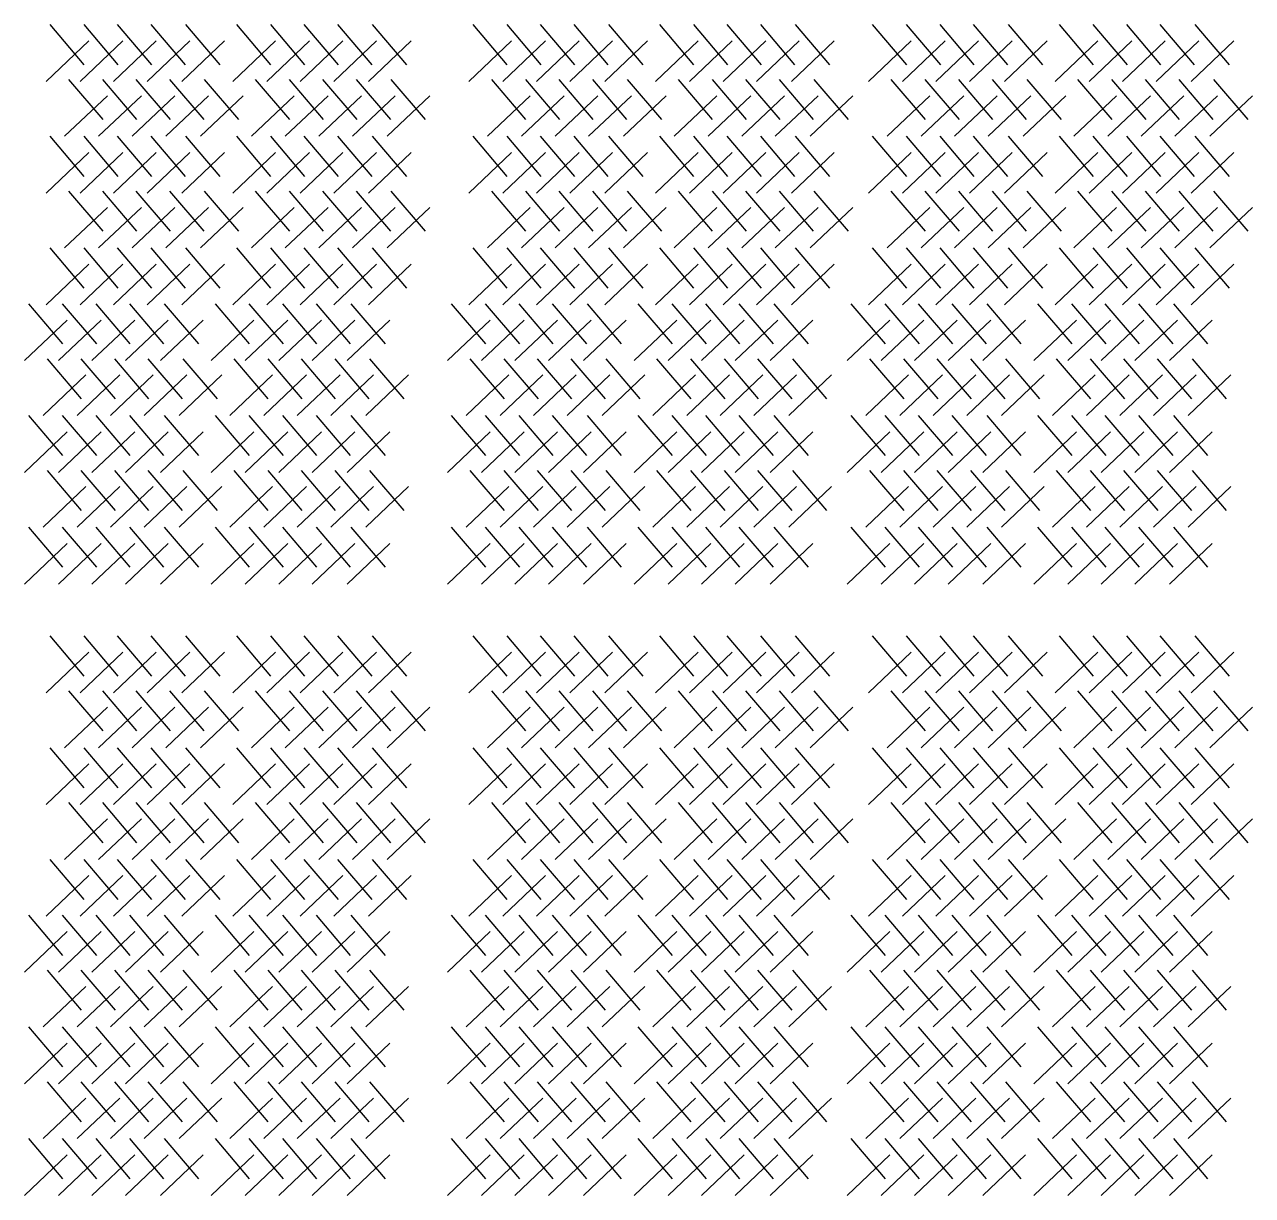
# Model space of a CAD drawing. Extents: x 31 to 9025, y 100 to 14053.
# Drawn here: x 31 to 2743, y 11466 to 14053 of the extents above; entities that cross this region are included whole.
import ezdxf

# ---------------------------------------------------------------- set-up
doc = ezdxf.new("R2010")
doc.units = 0

msp = doc.modelspace()

# ---------------------------------------------------------------- linework, layer by layer
for p, q in [((86.5, 14053.1), (162, 13964.5)), ((161.5, 14053.1), (237.1, 13964.5)), ((235.4, 14053.1), (310.9, 13964.5)), ((309.6, 14053.1), (385.2, 13964.5)), ((386.6, 14053.1), (462.1, 13964.5)), ((498.9, 14053.1), (574.4, 13964.5)), ((573.9, 14053.1), (649.5, 13964.5)), ((647.8, 14053.1), (723.4, 13964.5)), ((722, 14053.1), (797.6, 13964.5)), ((799, 14053.1), (874.6, 13964.5)), ((1020.8, 14053.1), (1096.3, 13964.5)), ((1095.8, 14053.1), (1171.4, 13964.5)), ((1169.7, 14053.1), (1245.3, 13964.5)), ((1243.9, 14053.1), (1319.5, 13964.5)), ((1320.9, 14053.1), (1396.5, 13964.5)), ((1433.2, 14053.1), (1508.8, 13964.5)), ((1508.2, 14053.1), (1583.8, 13964.5)), ((1582.1, 14053.1), (1657.7, 13964.5)), ((1656.3, 14053.1), (1731.9, 13964.5)), ((1733.3, 14053.1), (1808.9, 13964.5)), ((1903.6, 14053.1), (1979.1, 13964.5)), ((1978.6, 14053.1), (2054.2, 13964.5)), ((2052.5, 14053.1), (2128.1, 13964.5)), ((2126.7, 14053.1), (2202.3, 13964.5)), ((2203.7, 14053.1), (2279.3, 13964.5)), ((2316, 14053.1), (2391.6, 13964.5)), ((2391, 14053.1), (2466.6, 13964.5)), ((2464.9, 14053.1), (2540.5, 13964.5)), ((2539.1, 14053.1), (2614.7, 13964.5)), ((2616.1, 14053.1), (2691.7, 13964.5)), ((172.4, 14017.2), (78.1, 13927.5)), ((247.5, 14017.2), (153.2, 13927.5)), ((321.4, 14017.2), (227, 13927.5)), ((395.6, 14017.2), (301.3, 13927.5)), ((472.6, 14017.2), (378.2, 13927.5)), ((584.9, 14017.2), (490.5, 13927.5)), ((659.9, 14017.2), (565.6, 13927.5)), ((733.8, 14017.2), (639.5, 13927.5)), ((808, 14017.2), (713.7, 13927.5)), ((885, 14017.2), (790.7, 13927.5)), ((1106.8, 14017.2), (1012.4, 13927.5)), ((1181.8, 14017.2), (1087.5, 13927.5)), ((1255.7, 14017.2), (1161.4, 13927.5)), ((1329.9, 14017.2), (1235.6, 13927.5)), ((1406.9, 14017.2), (1312.6, 13927.5)), ((1519.2, 14017.2), (1424.9, 13927.5)), ((1594.2, 14017.2), (1499.9, 13927.5)), ((1668.1, 14017.2), (1573.8, 13927.5)), ((1742.3, 14017.2), (1648, 13927.5)), ((1819.3, 14017.2), (1725, 13927.5)), ((1989.6, 14017.2), (1895.2, 13927.5)), ((2064.6, 14017.2), (1970.3, 13927.5)), ((2138.5, 14017.2), (2044.2, 13927.5)), ((2212.7, 14017.2), (2118.4, 13927.5)), ((2289.7, 14017.2), (2195.4, 13927.5)), ((2402, 14017.2), (2307.7, 13927.5)), ((2477, 14017.2), (2382.7, 13927.5)), ((2550.9, 14017.2), (2456.6, 13927.5)), ((2625.1, 14017.2), (2530.8, 13927.5)), ((2702.1, 14017.2), (2607.8, 13927.5)), ((127.7, 13931.9), (203.3, 13843.3)), ((202.7, 13931.9), (278.3, 13843.3)), ((276.6, 13931.9), (352.2, 13843.3)), ((350.8, 13931.9), (426.4, 13843.3)), ((427.8, 13931.9), (503.4, 13843.3)), ((540.1, 13931.9), (615.7, 13843.3)), ((615.2, 13931.9), (690.7, 13843.3)), ((689, 13931.9), (764.6, 13843.3)), ((763.3, 13931.9), (838.8, 13843.3)), ((840.2, 13931.9), (915.8, 13843.3)), ((1062, 13931.9), (1137.6, 13843.3)), ((1137.1, 13931.9), (1212.6, 13843.3)), ((1210.9, 13931.9), (1286.5, 13843.3)), ((1285.2, 13931.9), (1360.7, 13843.3)), ((1362.1, 13931.9), (1437.7, 13843.3)), ((1474.4, 13931.9), (1550, 13843.3)), ((1549.5, 13931.9), (1625.1, 13843.3)), ((1623.4, 13931.9), (1698.9, 13843.3)), ((1697.6, 13931.9), (1773.1, 13843.3)), ((1774.6, 13931.9), (1850.1, 13843.3)), ((1944.8, 13931.9), (2020.4, 13843.3)), ((2019.9, 13931.9), (2095.4, 13843.3)), ((2093.7, 13931.9), (2169.3, 13843.3)), ((2168, 13931.9), (2243.5, 13843.3)), ((2244.9, 13931.9), (2320.5, 13843.3)), ((2357.2, 13931.9), (2432.8, 13843.3)), ((2432.3, 13931.9), (2507.8, 13843.3)), ((2506.1, 13931.9), (2581.7, 13843.3)), ((2580.4, 13931.9), (2655.9, 13843.3)), ((2657.3, 13931.9), (2732.9, 13843.3)), ((213.7, 13895.9), (119.3, 13806.3)), ((288.7, 13895.9), (194.4, 13806.3)), ((362.6, 13895.9), (268.3, 13806.3)), ((436.8, 13895.9), (342.5, 13806.3)), ((513.8, 13895.9), (419.5, 13806.3)), ((626.1, 13895.9), (531.8, 13806.3)), ((701.2, 13895.9), (606.8, 13806.3)), ((775, 13895.9), (680.7, 13806.3)), ((849.2, 13895.9), (754.9, 13806.3)), ((926.2, 13895.9), (831.9, 13806.3)), ((1148, 13895.9), (1053.7, 13806.3)), ((1223.1, 13895.9), (1128.7, 13806.3)), ((1296.9, 13895.9), (1202.6, 13806.3)), ((1371.2, 13895.9), (1276.8, 13806.3)), ((1448.1, 13895.9), (1353.8, 13806.3)), ((1560.4, 13895.9), (1466.1, 13806.3)), ((1635.5, 13895.9), (1541.1, 13806.3)), ((1709.3, 13895.9), (1615, 13806.3)), ((1783.6, 13895.9), (1689.2, 13806.3)), ((1860.5, 13895.9), (1766.2, 13806.3)), ((2030.8, 13895.9), (1936.5, 13806.3)), ((2105.9, 13895.9), (2011.5, 13806.3)), ((2179.7, 13895.9), (2085.4, 13806.3)), ((2254, 13895.9), (2159.6, 13806.3)), ((2330.9, 13895.9), (2236.6, 13806.3)), ((2443.2, 13895.9), (2348.9, 13806.3)), ((2518.3, 13895.9), (2423.9, 13806.3)), ((2592.1, 13895.9), (2497.8, 13806.3)), ((2666.4, 13895.9), (2572, 13806.3)), ((2743.3, 13895.9), (2649, 13806.3)), ((86.5, 13806.4), (162, 13717.8)), ((161.5, 13806.4), (237.1, 13717.8)), ((235.4, 13806.4), (310.9, 13717.8)), ((309.6, 13806.4), (385.2, 13717.8)), ((386.6, 13806.4), (462.1, 13717.8)), ((498.9, 13806.4), (574.4, 13717.8)), ((573.9, 13806.4), (649.5, 13717.8)), ((647.8, 13806.4), (723.4, 13717.8)), ((722, 13806.4), (797.6, 13717.8)), ((799, 13806.4), (874.6, 13717.8)), ((1020.8, 13806.4), (1096.3, 13717.8)), ((1095.8, 13806.4), (1171.4, 13717.8)), ((1169.7, 13806.4), (1245.3, 13717.8)), ((1243.9, 13806.4), (1319.5, 13717.8)), ((1320.9, 13806.4), (1396.5, 13717.8)), ((1433.2, 13806.4), (1508.8, 13717.8)), ((1508.2, 13806.4), (1583.8, 13717.8)), ((1582.1, 13806.4), (1657.7, 13717.8)), ((1656.3, 13806.4), (1731.9, 13717.8)), ((1733.3, 13806.4), (1808.9, 13717.8)), ((1903.6, 13806.4), (1979.1, 13717.8)), ((1978.6, 13806.4), (2054.2, 13717.8)), ((2052.5, 13806.4), (2128.1, 13717.8)), ((2126.7, 13806.4), (2202.3, 13717.8)), ((2203.7, 13806.4), (2279.3, 13717.8)), ((2316, 13806.4), (2391.6, 13717.8)), ((2391, 13806.4), (2466.6, 13717.8)), ((2464.9, 13806.4), (2540.5, 13717.8)), ((2539.1, 13806.4), (2614.7, 13717.8)), ((2616.1, 13806.4), (2691.7, 13717.8)), ((172.4, 13770.4), (78.1, 13680.8)), ((247.5, 13770.4), (153.2, 13680.8)), ((321.4, 13770.4), (227, 13680.8)), ((395.6, 13770.4), (301.3, 13680.8)), ((472.6, 13770.4), (378.2, 13680.8)), ((584.9, 13770.4), (490.5, 13680.8)), ((659.9, 13770.4), (565.6, 13680.8)), ((733.8, 13770.4), (639.5, 13680.8)), ((808, 13770.4), (713.7, 13680.8)), ((885, 13770.4), (790.7, 13680.8)), ((1106.8, 13770.4), (1012.4, 13680.8)), ((1181.8, 13770.4), (1087.5, 13680.8)), ((1255.7, 13770.4), (1161.4, 13680.8)), ((1329.9, 13770.4), (1235.6, 13680.8)), ((1406.9, 13770.4), (1312.6, 13680.8)), ((1519.2, 13770.4), (1424.9, 13680.8)), ((1594.2, 13770.4), (1499.9, 13680.8)), ((1668.1, 13770.4), (1573.8, 13680.8)), ((1742.3, 13770.4), (1648, 13680.8)), ((1819.3, 13770.4), (1725, 13680.8)), ((1989.6, 13770.4), (1895.2, 13680.8)), ((2064.6, 13770.4), (1970.3, 13680.8)), ((2138.5, 13770.4), (2044.2, 13680.8)), ((2212.7, 13770.4), (2118.4, 13680.8)), ((2289.7, 13770.4), (2195.4, 13680.8)), ((2402, 13770.4), (2307.7, 13680.8)), ((2477, 13770.4), (2382.7, 13680.8)), ((2550.9, 13770.4), (2456.6, 13680.8)), ((2625.1, 13770.4), (2530.8, 13680.8)), ((2702.1, 13770.4), (2607.8, 13680.8)), ((127.7, 13685.1), (203.3, 13596.5)), ((202.7, 13685.1), (278.3, 13596.5)), ((276.6, 13685.1), (352.2, 13596.5)), ((350.8, 13685.1), (426.4, 13596.5)), ((427.8, 13685.1), (503.4, 13596.5)), ((540.1, 13685.1), (615.7, 13596.5)), ((615.2, 13685.1), (690.7, 13596.5)), ((689, 13685.1), (764.6, 13596.5)), ((763.3, 13685.1), (838.8, 13596.5)), ((840.2, 13685.1), (915.8, 13596.5)), ((1062, 13685.1), (1137.6, 13596.5)), ((1137.1, 13685.1), (1212.6, 13596.5)), ((1210.9, 13685.1), (1286.5, 13596.5)), ((1285.2, 13685.1), (1360.7, 13596.5)), ((1362.1, 13685.1), (1437.7, 13596.5)), ((1474.4, 13685.1), (1550, 13596.5)), ((1549.5, 13685.1), (1625.1, 13596.5)), ((1623.4, 13685.1), (1698.9, 13596.5)), ((1697.6, 13685.1), (1773.1, 13596.5)), ((1774.6, 13685.1), (1850.1, 13596.5)), ((1944.8, 13685.1), (2020.4, 13596.5)), ((2019.9, 13685.1), (2095.4, 13596.5)), ((2093.7, 13685.1), (2169.3, 13596.5)), ((2168, 13685.1), (2243.5, 13596.5)), ((2244.9, 13685.1), (2320.5, 13596.5)), ((2357.2, 13685.1), (2432.8, 13596.5)), ((2432.3, 13685.1), (2507.8, 13596.5)), ((2506.1, 13685.1), (2581.7, 13596.5)), ((2580.4, 13685.1), (2655.9, 13596.5)), ((2657.3, 13685.1), (2732.9, 13596.5)), ((213.7, 13649.2), (119.3, 13559.5)), ((288.7, 13649.2), (194.4, 13559.5)), ((362.6, 13649.2), (268.3, 13559.5)), ((436.8, 13649.2), (342.5, 13559.5)), ((513.8, 13649.2), (419.5, 13559.5)), ((626.1, 13649.2), (531.8, 13559.5)), ((701.2, 13649.2), (606.8, 13559.5)), ((775, 13649.2), (680.7, 13559.5)), ((849.2, 13649.2), (754.9, 13559.5)), ((926.2, 13649.2), (831.9, 13559.5)), ((1148, 13649.2), (1053.7, 13559.5)), ((1223.1, 13649.2), (1128.7, 13559.5)), ((1296.9, 13649.2), (1202.6, 13559.5)), ((1371.2, 13649.2), (1276.8, 13559.5)), ((1448.1, 13649.2), (1353.8, 13559.5)), ((1560.4, 13649.2), (1466.1, 13559.5)), ((1635.5, 13649.2), (1541.1, 13559.5)), ((1709.3, 13649.2), (1615, 13559.5)), ((1783.6, 13649.2), (1689.2, 13559.5)), ((1860.5, 13649.2), (1766.2, 13559.5)), ((2030.8, 13649.2), (1936.5, 13559.5)), ((2105.9, 13649.2), (2011.5, 13559.5)), ((2179.7, 13649.2), (2085.4, 13559.5)), ((2254, 13649.2), (2159.6, 13559.5)), ((2330.9, 13649.2), (2236.6, 13559.5)), ((2443.2, 13649.2), (2348.9, 13559.5)), ((2518.3, 13649.2), (2423.9, 13559.5)), ((2592.1, 13649.2), (2497.8, 13559.5)), ((2666.4, 13649.2), (2572, 13559.5)), ((2743.3, 13649.2), (2649, 13559.5)), ((86.5, 13559.6), (162, 13471)), ((161.5, 13559.6), (237.1, 13471)), ((235.4, 13559.6), (310.9, 13471)), ((309.6, 13559.6), (385.2, 13471)), ((386.6, 13559.6), (462.1, 13471)), ((498.9, 13559.6), (574.4, 13471)), ((573.9, 13559.6), (649.5, 13471)), ((647.8, 13559.6), (723.4, 13471)), ((722, 13559.6), (797.6, 13471)), ((799, 13559.6), (874.6, 13471)), ((1020.8, 13559.6), (1096.3, 13471)), ((1095.8, 13559.6), (1171.4, 13471)), ((1169.7, 13559.6), (1245.3, 13471)), ((1243.9, 13559.6), (1319.5, 13471)), ((1320.9, 13559.6), (1396.5, 13471)), ((1433.2, 13559.6), (1508.8, 13471)), ((1508.2, 13559.6), (1583.8, 13471)), ((1582.1, 13559.6), (1657.7, 13471)), ((1656.3, 13559.6), (1731.9, 13471)), ((1733.3, 13559.6), (1808.9, 13471)), ((1903.6, 13559.6), (1979.1, 13471)), ((1978.6, 13559.6), (2054.2, 13471)), ((2052.5, 13559.6), (2128.1, 13471)), ((2126.7, 13559.6), (2202.3, 13471)), ((2203.7, 13559.6), (2279.3, 13471)), ((2316, 13559.6), (2391.6, 13471)), ((2391, 13559.6), (2466.6, 13471)), ((2464.9, 13559.6), (2540.5, 13471)), ((2539.1, 13559.6), (2614.7, 13471)), ((2616.1, 13559.6), (2691.7, 13471)), ((172.4, 13523.7), (78.1, 13434)), ((247.5, 13523.7), (153.2, 13434)), ((321.4, 13523.7), (227, 13434)), ((395.6, 13523.7), (301.3, 13434)), ((472.6, 13523.7), (378.2, 13434)), ((584.9, 13523.7), (490.5, 13434)), ((659.9, 13523.7), (565.6, 13434)), ((733.8, 13523.7), (639.5, 13434)), ((808, 13523.7), (713.7, 13434)), ((885, 13523.7), (790.7, 13434)), ((1106.8, 13523.7), (1012.4, 13434)), ((1181.8, 13523.7), (1087.5, 13434)), ((1255.7, 13523.7), (1161.4, 13434)), ((1329.9, 13523.7), (1235.6, 13434)), ((1406.9, 13523.7), (1312.6, 13434)), ((1519.2, 13523.7), (1424.9, 13434)), ((1594.2, 13523.7), (1499.9, 13434)), ((1668.1, 13523.7), (1573.8, 13434)), ((1742.3, 13523.7), (1648, 13434)), ((1819.3, 13523.7), (1725, 13434)), ((1989.6, 13523.7), (1895.2, 13434)), ((2064.6, 13523.7), (1970.3, 13434)), ((2138.5, 13523.7), (2044.2, 13434)), ((2212.7, 13523.7), (2118.4, 13434)), ((2289.7, 13523.7), (2195.4, 13434)), ((2402, 13523.7), (2307.7, 13434)), ((2477, 13523.7), (2382.7, 13434)), ((2550.9, 13523.7), (2456.6, 13434)), ((2625.1, 13523.7), (2530.8, 13434)), ((2702.1, 13523.7), (2607.8, 13434)), ((39.1, 13436.2), (114.6, 13347.6)), ((114.1, 13436.2), (189.7, 13347.6)), ((188, 13436.2), (263.5, 13347.6)), ((262.2, 13436.2), (337.8, 13347.6)), ((339.2, 13436.2), (414.7, 13347.6)), ((451.5, 13436.2), (527, 13347.6)), ((526.5, 13436.2), (602.1, 13347.6)), ((600.4, 13436.2), (676, 13347.6)), ((674.6, 13436.2), (750.2, 13347.6)), ((751.6, 13436.2), (827.2, 13347.6)), ((973.4, 13436.2), (1048.9, 13347.6)), ((1048.4, 13436.2), (1124, 13347.6)), ((1122.3, 13436.2), (1197.9, 13347.6)), ((1196.5, 13436.2), (1272.1, 13347.6)), ((1273.5, 13436.2), (1349.1, 13347.6)), ((1385.8, 13436.2), (1461.4, 13347.6)), ((1460.8, 13436.2), (1536.4, 13347.6)), ((1534.7, 13436.2), (1610.3, 13347.6)), ((1608.9, 13436.2), (1684.5, 13347.6)), ((1685.9, 13436.2), (1761.5, 13347.6)), ((1856.2, 13436.2), (1931.7, 13347.6)), ((1931.2, 13436.2), (2006.8, 13347.6)), ((2005.1, 13436.2), (2080.7, 13347.6)), ((2079.3, 13436.2), (2154.9, 13347.6)), ((2156.3, 13436.2), (2231.9, 13347.6)), ((2268.6, 13436.2), (2344.2, 13347.6)), ((2343.6, 13436.2), (2419.2, 13347.6)), ((2417.5, 13436.2), (2493.1, 13347.6)), ((2491.7, 13436.2), (2567.3, 13347.6)), ((2568.7, 13436.2), (2644.3, 13347.6)), ((125, 13400.2), (30.7, 13310.6)), ((200.1, 13400.2), (105.8, 13310.6)), ((274, 13400.2), (179.6, 13310.6)), ((348.2, 13400.2), (253.9, 13310.6)), ((425.2, 13400.2), (330.8, 13310.6)), ((537.5, 13400.2), (443.1, 13310.6)), ((612.5, 13400.2), (518.2, 13310.6)), ((686.4, 13400.2), (592.1, 13310.6)), ((760.6, 13400.2), (666.3, 13310.6)), ((837.6, 13400.2), (743.3, 13310.6)), ((1059.4, 13400.2), (965, 13310.6)), ((1134.4, 13400.2), (1040.1, 13310.6)), ((1208.3, 13400.2), (1114, 13310.6)), ((1282.5, 13400.2), (1188.2, 13310.6)), ((1359.5, 13400.2), (1265.2, 13310.6)), ((1471.8, 13400.2), (1377.5, 13310.6)), ((1546.8, 13400.2), (1452.5, 13310.6)), ((1620.7, 13400.2), (1526.4, 13310.6)), ((1694.9, 13400.2), (1600.6, 13310.6)), ((1771.9, 13400.2), (1677.6, 13310.6)), ((1942.2, 13400.2), (1847.8, 13310.6)), ((2017.2, 13400.2), (1922.9, 13310.6)), ((2091.1, 13400.2), (1996.8, 13310.6)), ((2165.3, 13400.2), (2071, 13310.6)), ((2242.3, 13400.2), (2148, 13310.6)), ((2354.6, 13400.2), (2260.3, 13310.6)), ((2429.6, 13400.2), (2335.3, 13310.6)), ((2503.5, 13400.2), (2409.2, 13310.6)), ((2577.7, 13400.2), (2483.4, 13310.6)), ((2654.7, 13400.2), (2560.4, 13310.6)), ((80.3, 13314.9), (155.9, 13226.3)), ((155.3, 13314.9), (230.9, 13226.3)), ((229.2, 13314.9), (304.8, 13226.3)), ((303.4, 13314.9), (379, 13226.3)), ((380.4, 13314.9), (456, 13226.3)), ((492.7, 13314.9), (568.3, 13226.3)), ((567.8, 13314.9), (643.3, 13226.3)), ((641.6, 13314.9), (717.2, 13226.3)), ((715.9, 13314.9), (791.4, 13226.3)), ((792.8, 13314.9), (868.4, 13226.3)), ((1014.6, 13314.9), (1090.2, 13226.3)), ((1089.7, 13314.9), (1165.2, 13226.3)), ((1163.5, 13314.9), (1239.1, 13226.3)), ((1237.8, 13314.9), (1313.3, 13226.3)), ((1314.7, 13314.9), (1390.3, 13226.3)), ((1427, 13314.9), (1502.6, 13226.3)), ((1502.1, 13314.9), (1577.7, 13226.3)), ((1576, 13314.9), (1651.5, 13226.3)), ((1650.2, 13314.9), (1725.7, 13226.3)), ((1727.2, 13314.9), (1802.7, 13226.3)), ((1897.4, 13314.9), (1973, 13226.3)), ((1972.5, 13314.9), (2048, 13226.3)), ((2046.3, 13314.9), (2121.9, 13226.3)), ((2120.6, 13314.9), (2196.1, 13226.3)), ((2197.5, 13314.9), (2273.1, 13226.3)), ((2309.8, 13314.9), (2385.4, 13226.3)), ((2384.9, 13314.9), (2460.5, 13226.3)), ((2458.7, 13314.9), (2534.3, 13226.3)), ((2533, 13314.9), (2608.5, 13226.3)), ((2610, 13314.9), (2685.5, 13226.3)), ((166.3, 13279), (71.9, 13189.3)), ((241.3, 13279), (147, 13189.3)), ((315.2, 13279), (220.9, 13189.3)), ((389.4, 13279), (295.1, 13189.3)), ((466.4, 13279), (372.1, 13189.3)), ((578.7, 13279), (484.4, 13189.3)), ((653.8, 13279), (559.4, 13189.3)), ((727.6, 13279), (633.3, 13189.3)), ((801.9, 13279), (707.5, 13189.3)), ((878.8, 13279), (784.5, 13189.3)), ((1100.6, 13279), (1006.3, 13189.3)), ((1175.7, 13279), (1081.3, 13189.3)), ((1249.5, 13279), (1155.2, 13189.3)), ((1323.8, 13279), (1229.4, 13189.3)), ((1400.7, 13279), (1306.4, 13189.3)), ((1513, 13279), (1418.7, 13189.3)), ((1588.1, 13279), (1493.7, 13189.3)), ((1661.9, 13279), (1567.6, 13189.3)), ((1736.2, 13279), (1641.8, 13189.3)), ((1813.1, 13279), (1718.8, 13189.3)), ((1983.4, 13279), (1889.1, 13189.3)), ((2058.5, 13279), (1964.1, 13189.3)), ((2132.3, 13279), (2038, 13189.3)), ((2206.6, 13279), (2112.2, 13189.3)), ((2283.5, 13279), (2189.2, 13189.3)), ((2395.8, 13279), (2301.5, 13189.3)), ((2470.9, 13279), (2376.5, 13189.3)), ((2544.7, 13279), (2450.4, 13189.3)), ((2619, 13279), (2524.6, 13189.3)), ((2695.9, 13279), (2601.6, 13189.3)), ((39.1, 13189.4), (114.6, 13100.8)), ((114.1, 13189.4), (189.7, 13100.8)), ((188, 13189.4), (263.5, 13100.8)), ((262.2, 13189.4), (337.8, 13100.8)), ((339.2, 13189.4), (414.7, 13100.8)), ((451.5, 13189.4), (527, 13100.8)), ((526.5, 13189.4), (602.1, 13100.8)), ((600.4, 13189.4), (676, 13100.8)), ((674.6, 13189.4), (750.2, 13100.8)), ((751.6, 13189.4), (827.2, 13100.8)), ((973.4, 13189.4), (1048.9, 13100.8)), ((1048.4, 13189.4), (1124, 13100.8)), ((1122.3, 13189.4), (1197.9, 13100.8)), ((1196.5, 13189.4), (1272.1, 13100.8)), ((1273.5, 13189.4), (1349.1, 13100.8)), ((1385.8, 13189.4), (1461.4, 13100.8)), ((1460.8, 13189.4), (1536.4, 13100.8)), ((1534.7, 13189.4), (1610.3, 13100.8)), ((1608.9, 13189.4), (1684.5, 13100.8)), ((1685.9, 13189.4), (1761.5, 13100.8)), ((1856.2, 13189.4), (1931.7, 13100.8)), ((1931.2, 13189.4), (2006.8, 13100.8)), ((2005.1, 13189.4), (2080.7, 13100.8)), ((2079.3, 13189.4), (2154.9, 13100.8)), ((2156.3, 13189.4), (2231.9, 13100.8)), ((2268.6, 13189.4), (2344.2, 13100.8)), ((2343.6, 13189.4), (2419.2, 13100.8)), ((2417.5, 13189.4), (2493.1, 13100.8)), ((2491.7, 13189.4), (2567.3, 13100.8)), ((2568.7, 13189.4), (2644.3, 13100.8)), ((125, 13153.5), (30.7, 13063.8)), ((200.1, 13153.5), (105.8, 13063.8)), ((274, 13153.5), (179.6, 13063.8)), ((348.2, 13153.5), (253.9, 13063.8)), ((425.2, 13153.5), (330.8, 13063.8)), ((537.5, 13153.5), (443.1, 13063.8)), ((612.5, 13153.5), (518.2, 13063.8)), ((686.4, 13153.5), (592.1, 13063.8)), ((760.6, 13153.5), (666.3, 13063.8)), ((837.6, 13153.5), (743.3, 13063.8)), ((1059.4, 13153.5), (965, 13063.8)), ((1134.4, 13153.5), (1040.1, 13063.8)), ((1208.3, 13153.5), (1114, 13063.8)), ((1282.5, 13153.5), (1188.2, 13063.8)), ((1359.5, 13153.5), (1265.2, 13063.8)), ((1471.8, 13153.5), (1377.5, 13063.8)), ((1546.8, 13153.5), (1452.5, 13063.8)), ((1620.7, 13153.5), (1526.4, 13063.8)), ((1694.9, 13153.5), (1600.6, 13063.8)), ((1771.9, 13153.5), (1677.6, 13063.8)), ((1942.2, 13153.5), (1847.8, 13063.8)), ((2017.2, 13153.5), (1922.9, 13063.8)), ((2091.1, 13153.5), (1996.8, 13063.8)), ((2165.3, 13153.5), (2071, 13063.8)), ((2242.3, 13153.5), (2148, 13063.8)), ((2354.6, 13153.5), (2260.3, 13063.8)), ((2429.6, 13153.5), (2335.3, 13063.8)), ((2503.5, 13153.5), (2409.2, 13063.8)), ((2577.7, 13153.5), (2483.4, 13063.8)), ((2654.7, 13153.5), (2560.4, 13063.8)), ((80.3, 13068.2), (155.9, 12979.6)), ((155.3, 13068.2), (230.9, 12979.6)), ((229.2, 13068.2), (304.8, 12979.6)), ((303.4, 13068.2), (379, 12979.6)), ((380.4, 13068.2), (456, 12979.6)), ((492.7, 13068.2), (568.3, 12979.6)), ((567.8, 13068.2), (643.3, 12979.6)), ((641.6, 13068.2), (717.2, 12979.6)), ((715.9, 13068.2), (791.4, 12979.6)), ((792.8, 13068.2), (868.4, 12979.6)), ((1014.6, 13068.2), (1090.2, 12979.6)), ((1089.7, 13068.2), (1165.2, 12979.6)), ((1163.5, 13068.2), (1239.1, 12979.6)), ((1237.8, 13068.2), (1313.3, 12979.6)), ((1314.7, 13068.2), (1390.3, 12979.6)), ((1427, 13068.2), (1502.6, 12979.6)), ((1502.1, 13068.2), (1577.7, 12979.6)), ((1576, 13068.2), (1651.5, 12979.6)), ((1650.2, 13068.2), (1725.7, 12979.6)), ((1727.2, 13068.2), (1802.7, 12979.6)), ((1897.4, 13068.2), (1973, 12979.6)), ((1972.5, 13068.2), (2048, 12979.6)), ((2046.3, 13068.2), (2121.9, 12979.6)), ((2120.6, 13068.2), (2196.1, 12979.6)), ((2197.5, 13068.2), (2273.1, 12979.6)), ((2309.8, 13068.2), (2385.4, 12979.6)), ((2384.9, 13068.2), (2460.5, 12979.6)), ((2458.7, 13068.2), (2534.3, 12979.6)), ((2533, 13068.2), (2608.5, 12979.6)), ((2610, 13068.2), (2685.5, 12979.6)), ((166.3, 13032.2), (71.9, 12942.6)), ((241.3, 13032.2), (147, 12942.6)), ((315.2, 13032.2), (220.9, 12942.6)), ((389.4, 13032.2), (295.1, 12942.6)), ((466.4, 13032.2), (372.1, 12942.6)), ((578.7, 13032.2), (484.4, 12942.6)), ((653.8, 13032.2), (559.4, 12942.6)), ((727.6, 13032.2), (633.3, 12942.6)), ((801.9, 13032.2), (707.5, 12942.6)), ((878.8, 13032.2), (784.5, 12942.6)), ((1100.6, 13032.2), (1006.3, 12942.6)), ((1175.7, 13032.2), (1081.3, 12942.6)), ((1249.5, 13032.2), (1155.2, 12942.6)), ((1323.8, 13032.2), (1229.4, 12942.6)), ((1400.7, 13032.2), (1306.4, 12942.6)), ((1513, 13032.2), (1418.7, 12942.6)), ((1588.1, 13032.2), (1493.7, 12942.6)), ((1661.9, 13032.2), (1567.6, 12942.6)), ((1736.2, 13032.2), (1641.8, 12942.6)), ((1813.1, 13032.2), (1718.8, 12942.6)), ((1983.4, 13032.2), (1889.1, 12942.6)), ((2058.5, 13032.2), (1964.1, 12942.6)), ((2132.3, 13032.2), (2038, 12942.6)), ((2206.6, 13032.2), (2112.2, 12942.6)), ((2283.5, 13032.2), (2189.2, 12942.6)), ((2395.8, 13032.2), (2301.5, 12942.6)), ((2470.9, 13032.2), (2376.5, 12942.6)), ((2544.7, 13032.2), (2450.4, 12942.6)), ((2619, 13032.2), (2524.6, 12942.6)), ((2695.9, 13032.2), (2601.6, 12942.6)), ((39.1, 12942.7), (114.6, 12854.1)), ((114.1, 12942.7), (189.7, 12854.1)), ((188, 12942.7), (263.5, 12854.1)), ((262.2, 12942.7), (337.8, 12854.1)), ((339.2, 12942.7), (414.7, 12854.1)), ((451.5, 12942.7), (527, 12854.1)), ((526.5, 12942.7), (602.1, 12854.1)), ((600.4, 12942.7), (676, 12854.1)), ((674.6, 12942.7), (750.2, 12854.1)), ((751.6, 12942.7), (827.2, 12854.1)), ((973.4, 12942.7), (1048.9, 12854.1)), ((1048.4, 12942.7), (1124, 12854.1)), ((1122.3, 12942.7), (1197.9, 12854.1)), ((1196.5, 12942.7), (1272.1, 12854.1)), ((1273.5, 12942.7), (1349.1, 12854.1)), ((1385.8, 12942.7), (1461.4, 12854.1)), ((1460.8, 12942.7), (1536.4, 12854.1)), ((1534.7, 12942.7), (1610.3, 12854.1)), ((1608.9, 12942.7), (1684.5, 12854.1)), ((1685.9, 12942.7), (1761.5, 12854.1)), ((1856.2, 12942.7), (1931.7, 12854.1)), ((1931.2, 12942.7), (2006.8, 12854.1)), ((2005.1, 12942.7), (2080.7, 12854.1)), ((2079.3, 12942.7), (2154.9, 12854.1)), ((2156.3, 12942.7), (2231.9, 12854.1)), ((2268.6, 12942.7), (2344.2, 12854.1)), ((2343.6, 12942.7), (2419.2, 12854.1)), ((2417.5, 12942.7), (2493.1, 12854.1)), ((2491.7, 12942.7), (2567.3, 12854.1)), ((2568.7, 12942.7), (2644.3, 12854.1)), ((125, 12906.7), (30.7, 12817.1)), ((200.1, 12906.7), (105.8, 12817.1)), ((274, 12906.7), (179.6, 12817.1)), ((348.2, 12906.7), (253.9, 12817.1)), ((425.2, 12906.7), (330.8, 12817.1)), ((537.5, 12906.7), (443.1, 12817.1)), ((612.5, 12906.7), (518.2, 12817.1)), ((686.4, 12906.7), (592.1, 12817.1)), ((760.6, 12906.7), (666.3, 12817.1)), ((837.6, 12906.7), (743.3, 12817.1)), ((1059.4, 12906.7), (965, 12817.1)), ((1134.4, 12906.7), (1040.1, 12817.1)), ((1208.3, 12906.7), (1114, 12817.1)), ((1282.5, 12906.7), (1188.2, 12817.1)), ((1359.5, 12906.7), (1265.2, 12817.1)), ((1471.8, 12906.7), (1377.5, 12817.1)), ((1546.8, 12906.7), (1452.5, 12817.1)), ((1620.7, 12906.7), (1526.4, 12817.1)), ((1694.9, 12906.7), (1600.6, 12817.1)), ((1771.9, 12906.7), (1677.6, 12817.1)), ((1942.2, 12906.7), (1847.8, 12817.1)), ((2017.2, 12906.7), (1922.9, 12817.1)), ((2091.1, 12906.7), (1996.8, 12817.1)), ((2165.3, 12906.7), (2071, 12817.1)), ((2242.3, 12906.7), (2148, 12817.1)), ((2354.6, 12906.7), (2260.3, 12817.1)), ((2429.6, 12906.7), (2335.3, 12817.1)), ((2503.5, 12906.7), (2409.2, 12817.1)), ((2577.7, 12906.7), (2483.4, 12817.1)), ((2654.7, 12906.7), (2560.4, 12817.1)), ((86.5, 12702.3), (162, 12613.7)), ((161.5, 12702.3), (237.1, 12613.7)), ((235.4, 12702.3), (310.9, 12613.7)), ((309.6, 12702.3), (385.2, 12613.7)), ((386.6, 12702.3), (462.1, 12613.7)), ((498.9, 12702.3), (574.4, 12613.7)), ((573.9, 12702.3), (649.5, 12613.7)), ((647.8, 12702.3), (723.4, 12613.7)), ((722, 12702.3), (797.6, 12613.7)), ((799, 12702.3), (874.6, 12613.7)), ((1020.8, 12702.3), (1096.3, 12613.7)), ((1095.8, 12702.3), (1171.4, 12613.7)), ((1169.7, 12702.3), (1245.3, 12613.7)), ((1243.9, 12702.3), (1319.5, 12613.7)), ((1320.9, 12702.3), (1396.5, 12613.7)), ((1433.2, 12702.3), (1508.8, 12613.7)), ((1508.2, 12702.3), (1583.8, 12613.7)), ((1582.1, 12702.3), (1657.7, 12613.7)), ((1656.3, 12702.3), (1731.9, 12613.7)), ((1733.3, 12702.3), (1808.9, 12613.7)), ((1903.6, 12702.3), (1979.1, 12613.7)), ((1978.6, 12702.3), (2054.2, 12613.7)), ((2052.5, 12702.3), (2128.1, 12613.7)), ((2126.7, 12702.3), (2202.3, 12613.7)), ((2203.7, 12702.3), (2279.3, 12613.7)), ((2316, 12702.3), (2391.6, 12613.7)), ((2391, 12702.3), (2466.6, 12613.7)), ((2464.9, 12702.3), (2540.5, 12613.7)), ((2539.1, 12702.3), (2614.7, 12613.7)), ((2616.1, 12702.3), (2691.7, 12613.7)), ((172.4, 12666.3), (78.1, 12576.7)), ((247.5, 12666.3), (153.2, 12576.7)), ((321.4, 12666.3), (227, 12576.7)), ((395.6, 12666.3), (301.3, 12576.7)), ((472.6, 12666.3), (378.2, 12576.7)), ((584.9, 12666.3), (490.5, 12576.7)), ((659.9, 12666.3), (565.6, 12576.7)), ((733.8, 12666.3), (639.5, 12576.7)), ((808, 12666.3), (713.7, 12576.7)), ((885, 12666.3), (790.7, 12576.7)), ((1106.8, 12666.3), (1012.4, 12576.7)), ((1181.8, 12666.3), (1087.5, 12576.7)), ((1255.7, 12666.3), (1161.4, 12576.7)), ((1329.9, 12666.3), (1235.6, 12576.7)), ((1406.9, 12666.3), (1312.6, 12576.7)), ((1519.2, 12666.3), (1424.9, 12576.7)), ((1594.2, 12666.3), (1499.9, 12576.7)), ((1668.1, 12666.3), (1573.8, 12576.7)), ((1742.3, 12666.3), (1648, 12576.7)), ((1819.3, 12666.3), (1725, 12576.7)), ((1989.6, 12666.3), (1895.2, 12576.7)), ((2064.6, 12666.3), (1970.3, 12576.7)), ((2138.5, 12666.3), (2044.2, 12576.7)), ((2212.7, 12666.3), (2118.4, 12576.7)), ((2289.7, 12666.3), (2195.4, 12576.7)), ((2402, 12666.3), (2307.7, 12576.7)), ((2477, 12666.3), (2382.7, 12576.7)), ((2550.9, 12666.3), (2456.6, 12576.7)), ((2625.1, 12666.3), (2530.8, 12576.7)), ((2702.1, 12666.3), (2607.8, 12576.7)), ((127.7, 12581), (203.3, 12492.4)), ((202.7, 12581), (278.3, 12492.4)), ((276.6, 12581), (352.2, 12492.4)), ((350.8, 12581), (426.4, 12492.4)), ((427.8, 12581), (503.4, 12492.4)), ((540.1, 12581), (615.7, 12492.4)), ((615.2, 12581), (690.7, 12492.4)), ((689, 12581), (764.6, 12492.4)), ((763.3, 12581), (838.8, 12492.4)), ((840.2, 12581), (915.8, 12492.4)), ((1062, 12581), (1137.6, 12492.4)), ((1137.1, 12581), (1212.6, 12492.4)), ((1210.9, 12581), (1286.5, 12492.4)), ((1285.2, 12581), (1360.7, 12492.4)), ((1362.1, 12581), (1437.7, 12492.4)), ((1474.4, 12581), (1550, 12492.4)), ((1549.5, 12581), (1625.1, 12492.4)), ((1623.4, 12581), (1698.9, 12492.4)), ((1697.6, 12581), (1773.1, 12492.4)), ((1774.6, 12581), (1850.1, 12492.4)), ((1944.8, 12581), (2020.4, 12492.4)), ((2019.9, 12581), (2095.4, 12492.4)), ((2093.7, 12581), (2169.3, 12492.4)), ((2168, 12581), (2243.5, 12492.4)), ((2244.9, 12581), (2320.5, 12492.4)), ((2357.2, 12581), (2432.8, 12492.4)), ((2432.3, 12581), (2507.8, 12492.4)), ((2506.1, 12581), (2581.7, 12492.4)), ((2580.4, 12581), (2655.9, 12492.4)), ((2657.3, 12581), (2732.9, 12492.4)), ((213.7, 12545), (119.3, 12455.4)), ((288.7, 12545), (194.4, 12455.4)), ((362.6, 12545), (268.3, 12455.4)), ((436.8, 12545), (342.5, 12455.4)), ((513.8, 12545), (419.5, 12455.4)), ((626.1, 12545), (531.8, 12455.4)), ((701.2, 12545), (606.8, 12455.4)), ((775, 12545), (680.7, 12455.4)), ((849.2, 12545), (754.9, 12455.4)), ((926.2, 12545), (831.9, 12455.4)), ((1148, 12545), (1053.7, 12455.4)), ((1223.1, 12545), (1128.7, 12455.4)), ((1296.9, 12545), (1202.6, 12455.4)), ((1371.2, 12545), (1276.8, 12455.4)), ((1448.1, 12545), (1353.8, 12455.4)), ((1560.4, 12545), (1466.1, 12455.4)), ((1635.5, 12545), (1541.1, 12455.4)), ((1709.3, 12545), (1615, 12455.4)), ((1783.6, 12545), (1689.2, 12455.4)), ((1860.5, 12545), (1766.2, 12455.4)), ((2030.8, 12545), (1936.5, 12455.4)), ((2105.9, 12545), (2011.5, 12455.4)), ((2179.7, 12545), (2085.4, 12455.4)), ((2254, 12545), (2159.6, 12455.4)), ((2330.9, 12545), (2236.6, 12455.4)), ((2443.2, 12545), (2348.9, 12455.4)), ((2518.3, 12545), (2423.9, 12455.4)), ((2592.1, 12545), (2497.8, 12455.4)), ((2666.4, 12545), (2572, 12455.4)), ((2743.3, 12545), (2649, 12455.4)), ((86.5, 12455.5), (162, 12366.9)), ((161.5, 12455.5), (237.1, 12366.9)), ((235.4, 12455.5), (310.9, 12366.9)), ((309.6, 12455.5), (385.2, 12366.9)), ((386.6, 12455.5), (462.1, 12366.9)), ((498.9, 12455.5), (574.4, 12366.9)), ((573.9, 12455.5), (649.5, 12366.9)), ((647.8, 12455.5), (723.4, 12366.9)), ((722, 12455.5), (797.6, 12366.9)), ((799, 12455.5), (874.6, 12366.9)), ((1020.8, 12455.5), (1096.3, 12366.9)), ((1095.8, 12455.5), (1171.4, 12366.9)), ((1169.7, 12455.5), (1245.3, 12366.9)), ((1243.9, 12455.5), (1319.5, 12366.9)), ((1320.9, 12455.5), (1396.5, 12366.9)), ((1433.2, 12455.5), (1508.8, 12366.9)), ((1508.2, 12455.5), (1583.8, 12366.9)), ((1582.1, 12455.5), (1657.7, 12366.9)), ((1656.3, 12455.5), (1731.9, 12366.9)), ((1733.3, 12455.5), (1808.9, 12366.9)), ((1903.6, 12455.5), (1979.1, 12366.9)), ((1978.6, 12455.5), (2054.2, 12366.9)), ((2052.5, 12455.5), (2128.1, 12366.9)), ((2126.7, 12455.5), (2202.3, 12366.9)), ((2203.7, 12455.5), (2279.3, 12366.9)), ((2316, 12455.5), (2391.6, 12366.9)), ((2391, 12455.5), (2466.6, 12366.9)), ((2464.9, 12455.5), (2540.5, 12366.9)), ((2539.1, 12455.5), (2614.7, 12366.9)), ((2616.1, 12455.5), (2691.7, 12366.9)), ((172.4, 12419.5), (78.1, 12329.9)), ((247.5, 12419.5), (153.2, 12329.9)), ((321.4, 12419.5), (227, 12329.9)), ((395.6, 12419.5), (301.3, 12329.9)), ((472.6, 12419.5), (378.2, 12329.9)), ((584.9, 12419.5), (490.5, 12329.9)), ((659.9, 12419.5), (565.6, 12329.9)), ((733.8, 12419.5), (639.5, 12329.9)), ((808, 12419.5), (713.7, 12329.9)), ((885, 12419.5), (790.7, 12329.9)), ((1106.8, 12419.5), (1012.4, 12329.9)), ((1181.8, 12419.5), (1087.5, 12329.9)), ((1255.7, 12419.5), (1161.4, 12329.9)), ((1329.9, 12419.5), (1235.6, 12329.9)), ((1406.9, 12419.5), (1312.6, 12329.9)), ((1519.2, 12419.5), (1424.9, 12329.9)), ((1594.2, 12419.5), (1499.9, 12329.9)), ((1668.1, 12419.5), (1573.8, 12329.9)), ((1742.3, 12419.5), (1648, 12329.9)), ((1819.3, 12419.5), (1725, 12329.9)), ((1989.6, 12419.5), (1895.2, 12329.9)), ((2064.6, 12419.5), (1970.3, 12329.9)), ((2138.5, 12419.5), (2044.2, 12329.9)), ((2212.7, 12419.5), (2118.4, 12329.9)), ((2289.7, 12419.5), (2195.4, 12329.9)), ((2402, 12419.5), (2307.7, 12329.9)), ((2477, 12419.5), (2382.7, 12329.9)), ((2550.9, 12419.5), (2456.6, 12329.9)), ((2625.1, 12419.5), (2530.8, 12329.9)), ((2702.1, 12419.5), (2607.8, 12329.9)), ((127.7, 12334.2), (203.3, 12245.6)), ((202.7, 12334.2), (278.3, 12245.6)), ((276.6, 12334.2), (352.2, 12245.6)), ((350.8, 12334.2), (426.4, 12245.6)), ((427.8, 12334.2), (503.4, 12245.6)), ((540.1, 12334.2), (615.7, 12245.6)), ((615.2, 12334.2), (690.7, 12245.6)), ((689, 12334.2), (764.6, 12245.6)), ((763.3, 12334.2), (838.8, 12245.6)), ((840.2, 12334.2), (915.8, 12245.6)), ((1062, 12334.2), (1137.6, 12245.6)), ((1137.1, 12334.2), (1212.6, 12245.6)), ((1210.9, 12334.2), (1286.5, 12245.6)), ((1285.2, 12334.2), (1360.7, 12245.6)), ((1362.1, 12334.2), (1437.7, 12245.6)), ((1474.4, 12334.2), (1550, 12245.6)), ((1549.5, 12334.2), (1625.1, 12245.6)), ((1623.4, 12334.2), (1698.9, 12245.6)), ((1697.6, 12334.2), (1773.1, 12245.6)), ((1774.6, 12334.2), (1850.1, 12245.6)), ((1944.8, 12334.2), (2020.4, 12245.6)), ((2019.9, 12334.2), (2095.4, 12245.6)), ((2093.7, 12334.2), (2169.3, 12245.6)), ((2168, 12334.2), (2243.5, 12245.6)), ((2244.9, 12334.2), (2320.5, 12245.6)), ((2357.2, 12334.2), (2432.8, 12245.6)), ((2432.3, 12334.2), (2507.8, 12245.6)), ((2506.1, 12334.2), (2581.7, 12245.6)), ((2580.4, 12334.2), (2655.9, 12245.6)), ((2657.3, 12334.2), (2732.9, 12245.6)), ((213.7, 12298.3), (119.3, 12208.6)), ((288.7, 12298.3), (194.4, 12208.6)), ((362.6, 12298.3), (268.3, 12208.6)), ((436.8, 12298.3), (342.5, 12208.6)), ((513.8, 12298.3), (419.5, 12208.6)), ((626.1, 12298.3), (531.8, 12208.6)), ((701.2, 12298.3), (606.8, 12208.6)), ((775, 12298.3), (680.7, 12208.6)), ((849.2, 12298.3), (754.9, 12208.6)), ((926.2, 12298.3), (831.9, 12208.6)), ((1148, 12298.3), (1053.7, 12208.6)), ((1223.1, 12298.3), (1128.7, 12208.6)), ((1296.9, 12298.3), (1202.6, 12208.6)), ((1371.2, 12298.3), (1276.8, 12208.6)), ((1448.1, 12298.3), (1353.8, 12208.6)), ((1560.4, 12298.3), (1466.1, 12208.6)), ((1635.5, 12298.3), (1541.1, 12208.6)), ((1709.3, 12298.3), (1615, 12208.6)), ((1783.6, 12298.3), (1689.2, 12208.6)), ((1860.5, 12298.3), (1766.2, 12208.6)), ((2030.8, 12298.3), (1936.5, 12208.6)), ((2105.9, 12298.3), (2011.5, 12208.6)), ((2179.7, 12298.3), (2085.4, 12208.6)), ((2254, 12298.3), (2159.6, 12208.6)), ((2330.9, 12298.3), (2236.6, 12208.6)), ((2443.2, 12298.3), (2348.9, 12208.6)), ((2518.3, 12298.3), (2423.9, 12208.6)), ((2592.1, 12298.3), (2497.8, 12208.6)), ((2666.4, 12298.3), (2572, 12208.6)), ((2743.3, 12298.3), (2649, 12208.6)), ((86.5, 12208.7), (162, 12120.1)), ((161.5, 12208.7), (237.1, 12120.1)), ((235.4, 12208.7), (310.9, 12120.1)), ((309.6, 12208.7), (385.2, 12120.1)), ((386.6, 12208.7), (462.1, 12120.1)), ((498.9, 12208.7), (574.4, 12120.1)), ((573.9, 12208.7), (649.5, 12120.1)), ((647.8, 12208.7), (723.4, 12120.1)), ((722, 12208.7), (797.6, 12120.1)), ((799, 12208.7), (874.6, 12120.1)), ((1020.8, 12208.7), (1096.3, 12120.1)), ((1095.8, 12208.7), (1171.4, 12120.1)), ((1169.7, 12208.7), (1245.3, 12120.1)), ((1243.9, 12208.7), (1319.5, 12120.1)), ((1320.9, 12208.7), (1396.5, 12120.1)), ((1433.2, 12208.7), (1508.8, 12120.1)), ((1508.2, 12208.7), (1583.8, 12120.1)), ((1582.1, 12208.7), (1657.7, 12120.1)), ((1656.3, 12208.7), (1731.9, 12120.1)), ((1733.3, 12208.7), (1808.9, 12120.1)), ((1903.6, 12208.7), (1979.1, 12120.1)), ((1978.6, 12208.7), (2054.2, 12120.1)), ((2052.5, 12208.7), (2128.1, 12120.1)), ((2126.7, 12208.7), (2202.3, 12120.1)), ((2203.7, 12208.7), (2279.3, 12120.1)), ((2316, 12208.7), (2391.6, 12120.1)), ((2391, 12208.7), (2466.6, 12120.1)), ((2464.9, 12208.7), (2540.5, 12120.1)), ((2539.1, 12208.7), (2614.7, 12120.1)), ((2616.1, 12208.7), (2691.7, 12120.1)), ((172.4, 12172.8), (78.1, 12083.1)), ((247.5, 12172.8), (153.2, 12083.1)), ((321.4, 12172.8), (227, 12083.1)), ((395.6, 12172.8), (301.3, 12083.1)), ((472.6, 12172.8), (378.2, 12083.1)), ((584.9, 12172.8), (490.5, 12083.1)), ((659.9, 12172.8), (565.6, 12083.1)), ((733.8, 12172.8), (639.5, 12083.1)), ((808, 12172.8), (713.7, 12083.1)), ((885, 12172.8), (790.7, 12083.1)), ((1106.8, 12172.8), (1012.4, 12083.1)), ((1181.8, 12172.8), (1087.5, 12083.1)), ((1255.7, 12172.8), (1161.4, 12083.1)), ((1329.9, 12172.8), (1235.6, 12083.1)), ((1406.9, 12172.8), (1312.6, 12083.1)), ((1519.2, 12172.8), (1424.9, 12083.1)), ((1594.2, 12172.8), (1499.9, 12083.1)), ((1668.1, 12172.8), (1573.8, 12083.1)), ((1742.3, 12172.8), (1648, 12083.1)), ((1819.3, 12172.8), (1725, 12083.1)), ((1989.6, 12172.8), (1895.2, 12083.1)), ((2064.6, 12172.8), (1970.3, 12083.1)), ((2138.5, 12172.8), (2044.2, 12083.1)), ((2212.7, 12172.8), (2118.4, 12083.1)), ((2289.7, 12172.8), (2195.4, 12083.1)), ((2402, 12172.8), (2307.7, 12083.1)), ((2477, 12172.8), (2382.7, 12083.1)), ((2550.9, 12172.8), (2456.6, 12083.1)), ((2625.1, 12172.8), (2530.8, 12083.1)), ((2702.1, 12172.8), (2607.8, 12083.1)), ((39.1, 12085.3), (114.6, 11996.7)), ((114.1, 12085.3), (189.7, 11996.7)), ((188, 12085.3), (263.5, 11996.7)), ((262.2, 12085.3), (337.8, 11996.7)), ((339.2, 12085.3), (414.7, 11996.7)), ((451.5, 12085.3), (527, 11996.7)), ((526.5, 12085.3), (602.1, 11996.7)), ((600.4, 12085.3), (676, 11996.7)), ((674.6, 12085.3), (750.2, 11996.7)), ((751.6, 12085.3), (827.2, 11996.7)), ((973.4, 12085.3), (1048.9, 11996.7)), ((1048.4, 12085.3), (1124, 11996.7)), ((1122.3, 12085.3), (1197.9, 11996.7)), ((1196.5, 12085.3), (1272.1, 11996.7)), ((1273.5, 12085.3), (1349.1, 11996.7)), ((1385.8, 12085.3), (1461.4, 11996.7)), ((1460.8, 12085.3), (1536.4, 11996.7)), ((1534.7, 12085.3), (1610.3, 11996.7)), ((1608.9, 12085.3), (1684.5, 11996.7)), ((1685.9, 12085.3), (1761.5, 11996.7)), ((1856.2, 12085.3), (1931.7, 11996.7)), ((1931.2, 12085.3), (2006.8, 11996.7)), ((2005.1, 12085.3), (2080.7, 11996.7)), ((2079.3, 12085.3), (2154.9, 11996.7)), ((2156.3, 12085.3), (2231.9, 11996.7)), ((2268.6, 12085.3), (2344.2, 11996.7)), ((2343.6, 12085.3), (2419.2, 11996.7)), ((2417.5, 12085.3), (2493.1, 11996.7)), ((2491.7, 12085.3), (2567.3, 11996.7)), ((2568.7, 12085.3), (2644.3, 11996.7)), ((125, 12049.4), (30.7, 11959.7)), ((200.1, 12049.4), (105.8, 11959.7)), ((274, 12049.4), (179.6, 11959.7)), ((348.2, 12049.4), (253.9, 11959.7)), ((425.2, 12049.4), (330.8, 11959.7)), ((537.5, 12049.4), (443.1, 11959.7)), ((612.5, 12049.4), (518.2, 11959.7)), ((686.4, 12049.4), (592.1, 11959.7)), ((760.6, 12049.4), (666.3, 11959.7)), ((837.6, 12049.4), (743.3, 11959.7)), ((1059.4, 12049.4), (965, 11959.7)), ((1134.4, 12049.4), (1040.1, 11959.7)), ((1208.3, 12049.4), (1114, 11959.7)), ((1282.5, 12049.4), (1188.2, 11959.7)), ((1359.5, 12049.4), (1265.2, 11959.7)), ((1471.8, 12049.4), (1377.5, 11959.7)), ((1546.8, 12049.4), (1452.5, 11959.7)), ((1620.7, 12049.4), (1526.4, 11959.7)), ((1694.9, 12049.4), (1600.6, 11959.7)), ((1771.9, 12049.4), (1677.6, 11959.7)), ((1942.2, 12049.4), (1847.8, 11959.7)), ((2017.2, 12049.4), (1922.9, 11959.7)), ((2091.1, 12049.4), (1996.8, 11959.7)), ((2165.3, 12049.4), (2071, 11959.7)), ((2242.3, 12049.4), (2148, 11959.7)), ((2354.6, 12049.4), (2260.3, 11959.7)), ((2429.6, 12049.4), (2335.3, 11959.7)), ((2503.5, 12049.4), (2409.2, 11959.7)), ((2577.7, 12049.4), (2483.4, 11959.7)), ((2654.7, 12049.4), (2560.4, 11959.7)), ((80.3, 11964.1), (155.9, 11875.5)), ((155.3, 11964.1), (230.9, 11875.5)), ((229.2, 11964.1), (304.8, 11875.5)), ((303.4, 11964.1), (379, 11875.5)), ((380.4, 11964.1), (456, 11875.5)), ((492.7, 11964.1), (568.3, 11875.5)), ((567.8, 11964.1), (643.3, 11875.5)), ((641.6, 11964.1), (717.2, 11875.5)), ((715.9, 11964.1), (791.4, 11875.5)), ((792.8, 11964.1), (868.4, 11875.5)), ((1014.6, 11964.1), (1090.2, 11875.5)), ((1089.7, 11964.1), (1165.2, 11875.5)), ((1163.5, 11964.1), (1239.1, 11875.5)), ((1237.8, 11964.1), (1313.3, 11875.5)), ((1314.7, 11964.1), (1390.3, 11875.5)), ((1427, 11964.1), (1502.6, 11875.5)), ((1502.1, 11964.1), (1577.7, 11875.5)), ((1576, 11964.1), (1651.5, 11875.5)), ((1650.2, 11964.1), (1725.7, 11875.5)), ((1727.2, 11964.1), (1802.7, 11875.5)), ((1897.4, 11964.1), (1973, 11875.5)), ((1972.5, 11964.1), (2048, 11875.5)), ((2046.3, 11964.1), (2121.9, 11875.5)), ((2120.6, 11964.1), (2196.1, 11875.5)), ((2197.5, 11964.1), (2273.1, 11875.5)), ((2309.8, 11964.1), (2385.4, 11875.5)), ((2384.9, 11964.1), (2460.5, 11875.5)), ((2458.7, 11964.1), (2534.3, 11875.5)), ((2533, 11964.1), (2608.5, 11875.5)), ((2610, 11964.1), (2685.5, 11875.5)), ((166.3, 11928.1), (71.9, 11838.5)), ((241.3, 11928.1), (147, 11838.5)), ((315.2, 11928.1), (220.9, 11838.5)), ((389.4, 11928.1), (295.1, 11838.5)), ((466.4, 11928.1), (372.1, 11838.5)), ((578.7, 11928.1), (484.4, 11838.5)), ((653.8, 11928.1), (559.4, 11838.5)), ((727.6, 11928.1), (633.3, 11838.5)), ((801.9, 11928.1), (707.5, 11838.5)), ((878.8, 11928.1), (784.5, 11838.5)), ((1100.6, 11928.1), (1006.3, 11838.5)), ((1175.7, 11928.1), (1081.3, 11838.5)), ((1249.5, 11928.1), (1155.2, 11838.5)), ((1323.8, 11928.1), (1229.4, 11838.5)), ((1400.7, 11928.1), (1306.4, 11838.5)), ((1513, 11928.1), (1418.7, 11838.5)), ((1588.1, 11928.1), (1493.7, 11838.5)), ((1661.9, 11928.1), (1567.6, 11838.5)), ((1736.2, 11928.1), (1641.8, 11838.5)), ((1813.1, 11928.1), (1718.8, 11838.5)), ((1983.4, 11928.1), (1889.1, 11838.5)), ((2058.5, 11928.1), (1964.1, 11838.5)), ((2132.3, 11928.1), (2038, 11838.5)), ((2206.6, 11928.1), (2112.2, 11838.5)), ((2283.5, 11928.1), (2189.2, 11838.5)), ((2395.8, 11928.1), (2301.5, 11838.5)), ((2470.9, 11928.1), (2376.5, 11838.5)), ((2544.7, 11928.1), (2450.4, 11838.5)), ((2619, 11928.1), (2524.6, 11838.5)), ((2695.9, 11928.1), (2601.6, 11838.5)), ((39.1, 11838.6), (114.6, 11750)), ((114.1, 11838.6), (189.7, 11750)), ((188, 11838.6), (263.5, 11750)), ((262.2, 11838.6), (337.8, 11750)), ((339.2, 11838.6), (414.7, 11750)), ((451.5, 11838.6), (527, 11750)), ((526.5, 11838.6), (602.1, 11750)), ((600.4, 11838.6), (676, 11750)), ((674.6, 11838.6), (750.2, 11750)), ((751.6, 11838.6), (827.2, 11750)), ((973.4, 11838.6), (1048.9, 11750)), ((1048.4, 11838.6), (1124, 11750)), ((1122.3, 11838.6), (1197.9, 11750)), ((1196.5, 11838.6), (1272.1, 11750)), ((1273.5, 11838.6), (1349.1, 11750)), ((1385.8, 11838.6), (1461.4, 11750)), ((1460.8, 11838.6), (1536.4, 11750)), ((1534.7, 11838.6), (1610.3, 11750)), ((1608.9, 11838.6), (1684.5, 11750)), ((1685.9, 11838.6), (1761.5, 11750)), ((1856.2, 11838.6), (1931.7, 11750)), ((1931.2, 11838.6), (2006.8, 11750)), ((2005.1, 11838.6), (2080.7, 11750)), ((2079.3, 11838.6), (2154.9, 11750)), ((2156.3, 11838.6), (2231.9, 11750)), ((2268.6, 11838.6), (2344.2, 11750)), ((2343.6, 11838.6), (2419.2, 11750)), ((2417.5, 11838.6), (2493.1, 11750)), ((2491.7, 11838.6), (2567.3, 11750)), ((2568.7, 11838.6), (2644.3, 11750)), ((125, 11802.6), (30.7, 11713)), ((200.1, 11802.6), (105.8, 11713)), ((274, 11802.6), (179.6, 11713)), ((348.2, 11802.6), (253.9, 11713)), ((425.2, 11802.6), (330.8, 11713)), ((537.5, 11802.6), (443.1, 11713)), ((612.5, 11802.6), (518.2, 11713)), ((686.4, 11802.6), (592.1, 11713)), ((760.6, 11802.6), (666.3, 11713)), ((837.6, 11802.6), (743.3, 11713)), ((1059.4, 11802.6), (965, 11713)), ((1134.4, 11802.6), (1040.1, 11713)), ((1208.3, 11802.6), (1114, 11713)), ((1282.5, 11802.6), (1188.2, 11713)), ((1359.5, 11802.6), (1265.2, 11713)), ((1471.8, 11802.6), (1377.5, 11713)), ((1546.8, 11802.6), (1452.5, 11713)), ((1620.7, 11802.6), (1526.4, 11713)), ((1694.9, 11802.6), (1600.6, 11713)), ((1771.9, 11802.6), (1677.6, 11713)), ((1942.2, 11802.6), (1847.8, 11713)), ((2017.2, 11802.6), (1922.9, 11713)), ((2091.1, 11802.6), (1996.8, 11713)), ((2165.3, 11802.6), (2071, 11713)), ((2242.3, 11802.6), (2148, 11713)), ((2354.6, 11802.6), (2260.3, 11713)), ((2429.6, 11802.6), (2335.3, 11713)), ((2503.5, 11802.6), (2409.2, 11713)), ((2577.7, 11802.6), (2483.4, 11713)), ((2654.7, 11802.6), (2560.4, 11713)), ((80.3, 11717.3), (155.9, 11628.7)), ((155.3, 11717.3), (230.9, 11628.7)), ((229.2, 11717.3), (304.8, 11628.7)), ((303.4, 11717.3), (379, 11628.7)), ((380.4, 11717.3), (456, 11628.7)), ((492.7, 11717.3), (568.3, 11628.7)), ((567.8, 11717.3), (643.3, 11628.7)), ((641.6, 11717.3), (717.2, 11628.7)), ((715.9, 11717.3), (791.4, 11628.7)), ((792.8, 11717.3), (868.4, 11628.7)), ((1014.6, 11717.3), (1090.2, 11628.7)), ((1089.7, 11717.3), (1165.2, 11628.7)), ((1163.5, 11717.3), (1239.1, 11628.7)), ((1237.8, 11717.3), (1313.3, 11628.7)), ((1314.7, 11717.3), (1390.3, 11628.7)), ((1427, 11717.3), (1502.6, 11628.7)), ((1502.1, 11717.3), (1577.7, 11628.7)), ((1576, 11717.3), (1651.5, 11628.7)), ((1650.2, 11717.3), (1725.7, 11628.7)), ((1727.2, 11717.3), (1802.7, 11628.7)), ((1897.4, 11717.3), (1973, 11628.7)), ((1972.5, 11717.3), (2048, 11628.7)), ((2046.3, 11717.3), (2121.9, 11628.7)), ((2120.6, 11717.3), (2196.1, 11628.7)), ((2197.5, 11717.3), (2273.1, 11628.7)), ((2309.8, 11717.3), (2385.4, 11628.7)), ((2384.9, 11717.3), (2460.5, 11628.7)), ((2458.7, 11717.3), (2534.3, 11628.7)), ((2533, 11717.3), (2608.5, 11628.7)), ((2610, 11717.3), (2685.5, 11628.7)), ((166.3, 11681.4), (71.9, 11591.7)), ((241.3, 11681.4), (147, 11591.7)), ((315.2, 11681.4), (220.9, 11591.7)), ((389.4, 11681.4), (295.1, 11591.7)), ((466.4, 11681.4), (372.1, 11591.7)), ((578.7, 11681.4), (484.4, 11591.7)), ((653.8, 11681.4), (559.4, 11591.7)), ((727.6, 11681.4), (633.3, 11591.7)), ((801.9, 11681.4), (707.5, 11591.7)), ((878.8, 11681.4), (784.5, 11591.7)), ((1100.6, 11681.4), (1006.3, 11591.7)), ((1175.7, 11681.4), (1081.3, 11591.7)), ((1249.5, 11681.4), (1155.2, 11591.7)), ((1323.8, 11681.4), (1229.4, 11591.7)), ((1400.7, 11681.4), (1306.4, 11591.7)), ((1513, 11681.4), (1418.7, 11591.7)), ((1588.1, 11681.4), (1493.7, 11591.7)), ((1661.9, 11681.4), (1567.6, 11591.7)), ((1736.2, 11681.4), (1641.8, 11591.7)), ((1813.1, 11681.4), (1718.8, 11591.7)), ((1983.4, 11681.4), (1889.1, 11591.7)), ((2058.5, 11681.4), (1964.1, 11591.7)), ((2132.3, 11681.4), (2038, 11591.7)), ((2206.6, 11681.4), (2112.2, 11591.7)), ((2283.5, 11681.4), (2189.2, 11591.7)), ((2395.8, 11681.4), (2301.5, 11591.7)), ((2470.9, 11681.4), (2376.5, 11591.7)), ((2544.7, 11681.4), (2450.4, 11591.7)), ((2619, 11681.4), (2524.6, 11591.7)), ((2695.9, 11681.4), (2601.6, 11591.7)), ((39.1, 11591.8), (114.6, 11503.2)), ((114.1, 11591.8), (189.7, 11503.2)), ((188, 11591.8), (263.5, 11503.2)), ((262.2, 11591.8), (337.8, 11503.2)), ((339.2, 11591.8), (414.7, 11503.2)), ((451.5, 11591.8), (527, 11503.2)), ((526.5, 11591.8), (602.1, 11503.2)), ((600.4, 11591.8), (676, 11503.2)), ((674.6, 11591.8), (750.2, 11503.2)), ((751.6, 11591.8), (827.2, 11503.2)), ((973.4, 11591.8), (1048.9, 11503.2)), ((1048.4, 11591.8), (1124, 11503.2)), ((1122.3, 11591.8), (1197.9, 11503.2)), ((1196.5, 11591.8), (1272.1, 11503.2)), ((1273.5, 11591.8), (1349.1, 11503.2)), ((1385.8, 11591.8), (1461.4, 11503.2)), ((1460.8, 11591.8), (1536.4, 11503.2)), ((1534.7, 11591.8), (1610.3, 11503.2)), ((1608.9, 11591.8), (1684.5, 11503.2)), ((1685.9, 11591.8), (1761.5, 11503.2)), ((1856.2, 11591.8), (1931.7, 11503.2)), ((1931.2, 11591.8), (2006.8, 11503.2)), ((2005.1, 11591.8), (2080.7, 11503.2)), ((2079.3, 11591.8), (2154.9, 11503.2)), ((2156.3, 11591.8), (2231.9, 11503.2)), ((2268.6, 11591.8), (2344.2, 11503.2)), ((2343.6, 11591.8), (2419.2, 11503.2)), ((2417.5, 11591.8), (2493.1, 11503.2)), ((2491.7, 11591.8), (2567.3, 11503.2)), ((2568.7, 11591.8), (2644.3, 11503.2)), ((125, 11555.9), (30.7, 11466.2)), ((200.1, 11555.9), (105.8, 11466.2)), ((274, 11555.9), (179.6, 11466.2)), ((348.2, 11555.9), (253.9, 11466.2)), ((425.2, 11555.9), (330.8, 11466.2)), ((537.5, 11555.9), (443.1, 11466.2)), ((612.5, 11555.9), (518.2, 11466.2)), ((686.4, 11555.9), (592.1, 11466.2)), ((760.6, 11555.9), (666.3, 11466.2)), ((837.6, 11555.9), (743.3, 11466.2)), ((1059.4, 11555.9), (965, 11466.2)), ((1134.4, 11555.9), (1040.1, 11466.2)), ((1208.3, 11555.9), (1114, 11466.2)), ((1282.5, 11555.9), (1188.2, 11466.2)), ((1359.5, 11555.9), (1265.2, 11466.2)), ((1471.8, 11555.9), (1377.5, 11466.2)), ((1546.8, 11555.9), (1452.5, 11466.2)), ((1620.7, 11555.9), (1526.4, 11466.2)), ((1694.9, 11555.9), (1600.6, 11466.2)), ((1771.9, 11555.9), (1677.6, 11466.2)), ((1942.2, 11555.9), (1847.8, 11466.2)), ((2017.2, 11555.9), (1922.9, 11466.2)), ((2091.1, 11555.9), (1996.8, 11466.2)), ((2165.3, 11555.9), (2071, 11466.2)), ((2242.3, 11555.9), (2148, 11466.2)), ((2354.6, 11555.9), (2260.3, 11466.2)), ((2429.6, 11555.9), (2335.3, 11466.2)), ((2503.5, 11555.9), (2409.2, 11466.2)), ((2577.7, 11555.9), (2483.4, 11466.2)), ((2654.7, 11555.9), (2560.4, 11466.2))]:
    msp.add_line(p, q)

doc.saveas('drawing.dxf')
